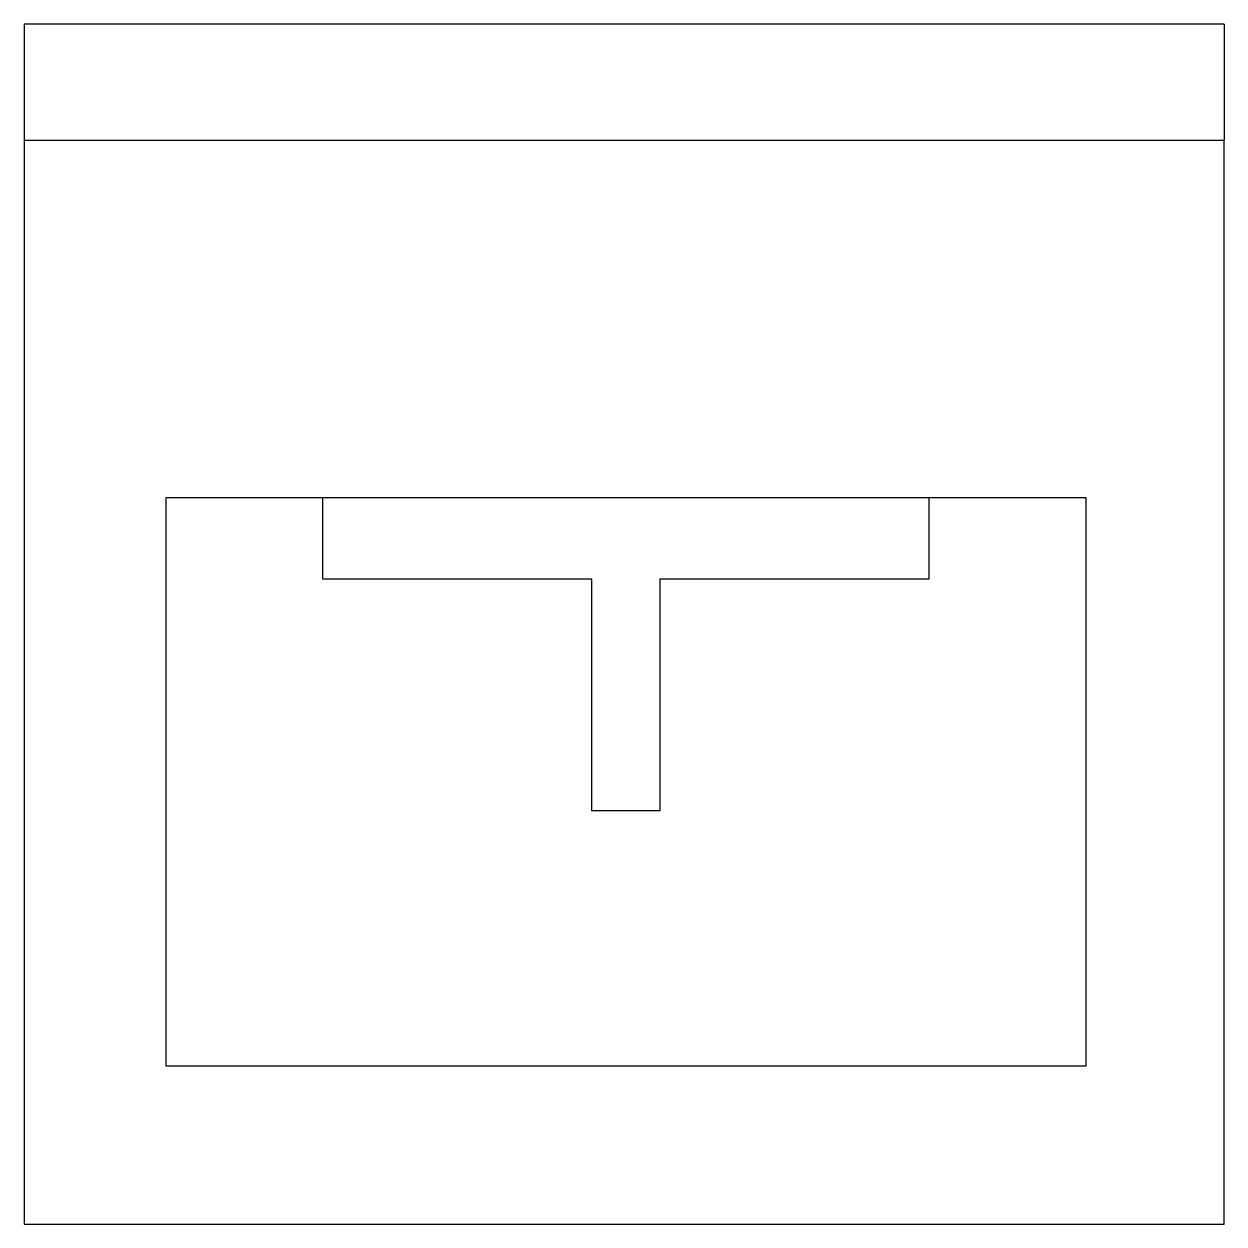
# Model space of a CAD drawing. Extents: x -6 to 6, y -6 to 6.
import ezdxf

# ---------------------------------------------------------------- set-up
doc = ezdxf.new("R2010")
doc.units = 0
doc.header["$LTSCALE"] = 0.2
doc.layers.add('ROOD', color=1, linetype='CONTINUOUS')
doc.layers.add('VEILIG', color=7, linetype='CONTINUOUS')

msp = doc.modelspace()

# ---------------------------------------------------------------- linework, layer by layer
at = {"layer": 'ROOD', "color": 0}
for p, q in [((6, 6), (-6, 6)), ((-6, 0), (-6, -6)), ((-6, -6), (6, -6))]:
    msp.add_line(p, q, dxfattribs=at)
for points in [[(-6, 6), (-6, 4.838)], [(6, 6), (6, 4.838)], [(-6, 4.838), (6, 4.838)], [(-6, 4.838), (-6, -6)], [(6, -6), (6, 4.838)]]:
    msp.add_lwpolyline(points, dxfattribs=at)
msp.add_lwpolyline([(-4.579, -4.42), (-4.579, 1.264), (4.617, 1.264), (4.617, -4.42)], close=True, dxfattribs=at)
at = {"layer": 'VEILIG', "color": 0}
msp.add_line((-6, -6), (6, -6), dxfattribs=at)
for points in [[(-3.012, 0.447), (-3.012, 1.264), (3.05, 1.264), (3.05, 0.447), (0.359, 0.447)], [(-0.322, 0.447), (-3.012, 0.447)], [(-0.322, -1.867), (-0.322, 0.447)], [(0.359, 0.447), (0.359, -1.867), (-0.322, -1.867)]]:
    msp.add_lwpolyline(points, dxfattribs=at)

doc.saveas('drawing.dxf')
